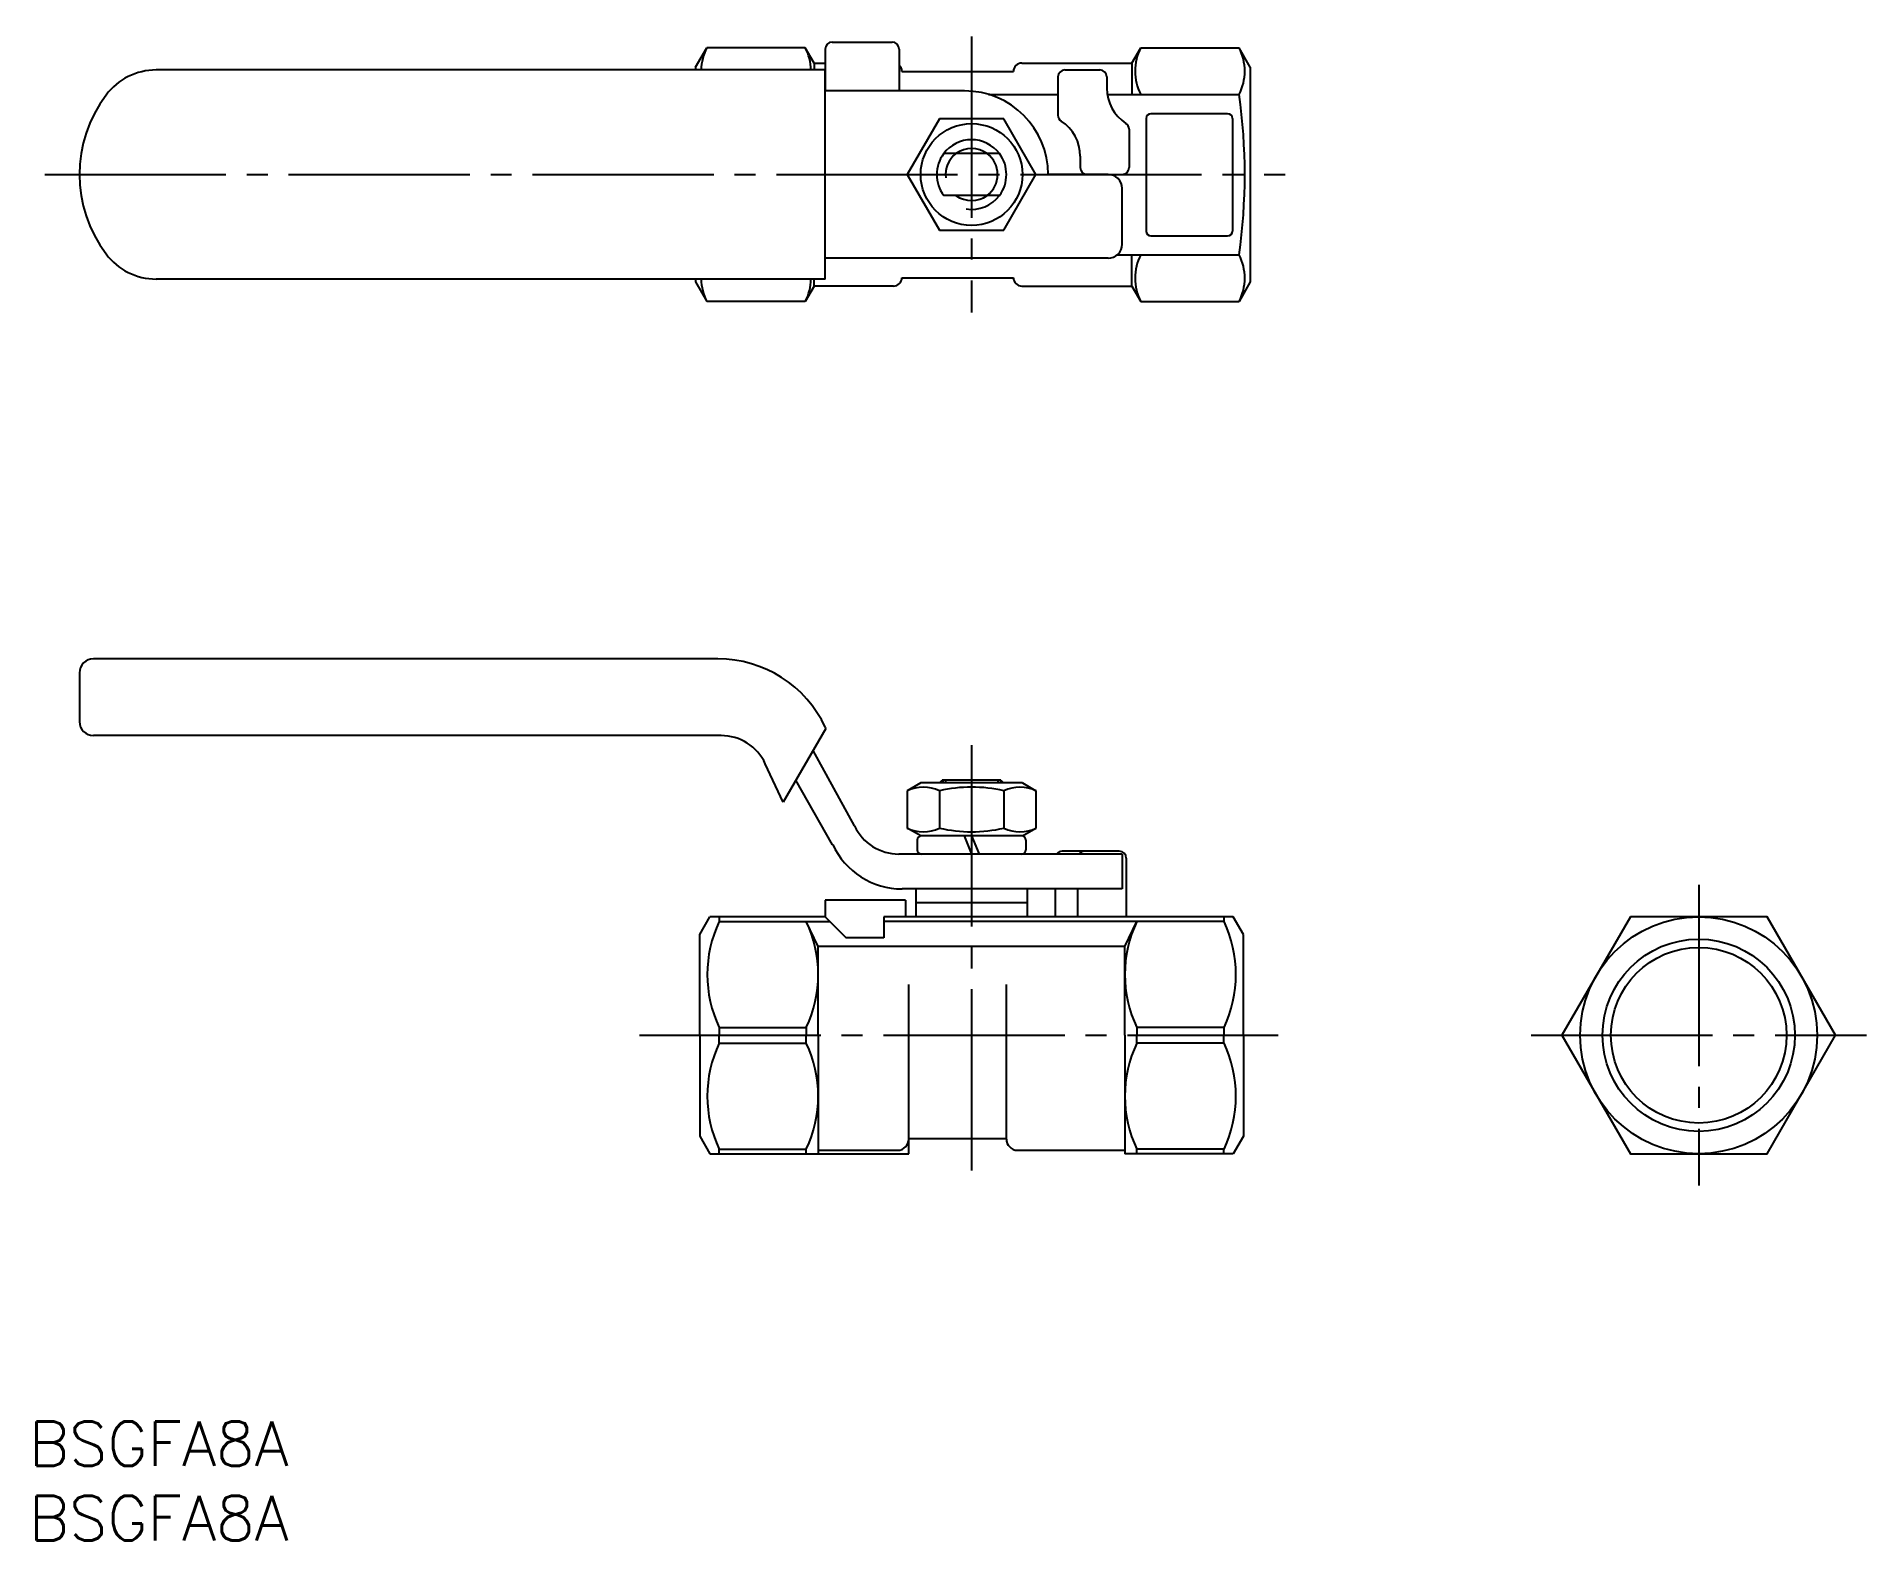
# Model space of a CAD drawing. Extents: x 68 to 200, y 147 to 255.
import ezdxf

# ---------------------------------------------------------------- set-up
doc = ezdxf.new("R2010")
doc.units = 0
doc.linetypes.add('CENTER', pattern=[17.5, 13, -1.5, 1.5, -1.5])
doc.layers.get('0').update_dxf_attribs({"linetype": 'CONTINUOUS'})
doc.layers.add('CENTER', color=1, linetype='CENTER')
doc.styles.get("Standard").update_dxf_attribs({"font": 'txt.shx', "bigfont": '@extfont2.shx'})

msp = doc.modelspace()

# ---------------------------------------------------------------- linework, layer by layer
at = {"color": 7}
for p, q in [((115.62, 252.46), (116.43, 253.86)), ((123.49, 253.86), (116.43, 253.86)), ((124.12, 252.76), (123.49, 253.86)), ((124.92, 253.76), (124.92, 250.76)), ((125.42, 254.26), (129.72, 254.26)), ((130.22, 253.76), (130.22, 250.76)), ((146.92, 252.76), (147.56, 253.86)), ((147.56, 253.86), (154.61, 253.86)), ((155.42, 252.46), (154.61, 253.86)), ((124.91, 252.26), (76.92, 252.26)), ((115.62, 252.46), (115.62, 252.26)), ((124.12, 252.76), (124.12, 252.26)), ((124.12, 252.76), (124.92, 252.76)), ((124.91, 237.26), (124.91, 252.26)), ((130.42, 252.16), (138.42, 252.16)), ((139.02, 252.76), (146.92, 252.76)), ((142.12, 252.26), (144.62, 252.26)), ((146.92, 252.76), (146.92, 250.51)), ((155.42, 252.46), (155.42, 237.06)), ((134.92, 250.76), (124.91, 250.76)), ((141.62, 251.76), (141.62, 249.01)), ((145.12, 251.76), (145.12, 250.95)), ((136.64, 250.51), (141.62, 250.51)), ((145.16, 250.51), (154.61, 250.51)), ((133.11, 248.76), (130.8, 244.76)), ((137.73, 248.76), (133.11, 248.76)), ((140.04, 244.76), (137.73, 248.76)), ((147.94, 248.78), (147.94, 240.7)), ((148.29, 249.13), (153.79, 249.13)), ((154.13, 248.78), (154.13, 240.7)), ((146.72, 248.01), (146.72, 245.26)), ((137.42, 246.26), (133.42, 246.26)), ((143.22, 246.07), (143.22, 245.26)), ((130.8, 244.76), (133.11, 240.76)), ((137.73, 240.76), (140.04, 244.76)), ((145.22, 244.76), (140.92, 244.76)), ((143.72, 244.76), (146.22, 244.76)), ((137.42, 243.26), (133.42, 243.26)), ((146.22, 239.76), (146.22, 243.76)), ((133.11, 240.76), (137.73, 240.76)), ((148.29, 240.36), (153.79, 240.36)), ((145.88, 239.01), (154.61, 239.01)), ((146.92, 236.76), (146.92, 239.01)), ((145.22, 238.76), (124.91, 238.76)), ((124.91, 237.26), (76.92, 237.26)), ((115.62, 237.26), (115.62, 237.06)), ((115.62, 237.06), (116.43, 235.66)), ((124.12, 236.76), (123.49, 235.66)), ((124.12, 236.76), (124.12, 237.26)), ((129.82, 236.76), (124.12, 236.76)), ((130.42, 237.36), (138.42, 237.36)), ((139.02, 236.76), (146.92, 236.76)), ((146.92, 236.76), (147.56, 235.66)), ((155.42, 237.06), (154.61, 235.66)), ((123.49, 235.66), (116.43, 235.66)), ((147.56, 235.66), (154.61, 235.66)), ((71.42, 209.01), (71.42, 205.51)), ((117.22, 210.01), (72.42, 210.01)), ((124.96, 205.02), (121.91, 199.73)), ((124.96, 205.02), (124.92, 205.1)), ((117.45, 204.51), (72.42, 204.51)), ((121.91, 199.73), (120.62, 202.49)), ((127.03, 198.03), (124.05, 203.43)), ((125.45, 196.68), (122.82, 201.32)), ((131.77, 201.11), (130.8, 200.55)), ((139.07, 201.11), (131.77, 201.11)), ((133.12, 201.11), (133.32, 201.31)), ((137.52, 201.31), (133.32, 201.31)), ((133.35, 201.31), (133.35, 201.11)), ((133.55, 201.31), (133.55, 201.11)), ((137.3, 201.31), (137.3, 201.11)), ((137.5, 201.31), (137.5, 201.11)), ((137.52, 201.31), (137.72, 201.11)), ((139.07, 201.11), (140.04, 200.55)), ((130.8, 200.55), (130.8, 197.87)), ((133.11, 200.55), (133.11, 197.87)), ((137.73, 200.55), (137.73, 197.87)), ((140.04, 200.55), (140.04, 197.87)), ((131.77, 197.31), (130.8, 197.87)), ((131.52, 197.01), (131.52, 196.31)), ((139.07, 197.31), (131.77, 197.31)), ((134.89, 197.31), (135.42, 196.01)), ((135.42, 197.31), (135.96, 196.01)), ((139.07, 197.31), (140.04, 197.87)), ((139.32, 197.01), (139.32, 196.31)), ((146.22, 196.01), (130.2, 196.01)), ((146.02, 196.21), (141.92, 196.21)), ((146.22, 196.01), (146.22, 193.51)), ((146.52, 195.71), (146.52, 191.51)), ((146.22, 193.51), (130.44, 193.51)), ((131.42, 193.51), (131.42, 191.51)), ((139.42, 193.5), (139.41, 193.51)), ((139.42, 193.51), (139.42, 191.51)), ((141.42, 193.51), (141.42, 191.51)), ((143.02, 193.51), (143.02, 191.51)), ((124.92, 192.71), (124.92, 191.51)), ((130.67, 192.71), (124.92, 192.71)), ((130.67, 192.71), (130.67, 191.51)), ((139.42, 192.51), (131.42, 192.51)), ((115.92, 190.24), (116.65, 191.51)), ((124.92, 191.51), (116.65, 191.51)), ((117.32, 191.51), (117.32, 191.18)), ((117.32, 191.18), (125.25, 191.18)), ((124.42, 189.37), (123.56, 191.18)), ((124.92, 191.51), (126.42, 190.01)), ((129.12, 191.51), (129.12, 190.01)), ((154.19, 191.51), (129.12, 191.51)), ((153.53, 191.18), (129.12, 191.18)), ((146.42, 189.37), (147.28, 191.18)), ((153.53, 191.51), (153.53, 191.18)), ((154.92, 190.24), (154.19, 191.51)), ((115.92, 183.01), (115.92, 190.24)), ((146.42, 189.37), (124.42, 189.37)), ((124.42, 183.01), (124.42, 189.37)), ((129.12, 190.01), (126.42, 190.01)), ((146.42, 183.01), (146.42, 189.37)), ((154.92, 183.01), (154.92, 190.24)), ((130.92, 174.51), (130.92, 186.65)), ((137.92, 175.56), (137.92, 186.65)), ((115.92, 183.01), (115.92, 175.77)), ((117.32, 183.57), (117.32, 183.01)), ((117.32, 183.57), (123.56, 183.57)), ((117.32, 182.45), (117.32, 183.01)), ((123.56, 183.57), (123.56, 183.01)), ((123.56, 182.45), (123.56, 183.01)), ((124.42, 183.01), (124.42, 174.51)), ((124.42, 183.01), (124.42, 174.76)), ((146.42, 183.01), (146.42, 174.51)), ((153.53, 183.57), (147.28, 183.57)), ((147.28, 183.57), (147.28, 183.01)), ((147.28, 182.45), (147.28, 183.01)), ((153.53, 183.57), (153.53, 183.01)), ((153.53, 182.45), (153.53, 183.01)), ((154.92, 183.01), (154.92, 175.77)), ((117.32, 182.45), (123.56, 182.45)), ((153.53, 182.45), (147.28, 182.45)), ((115.92, 175.77), (116.65, 174.51)), ((117.32, 174.51), (117.32, 174.84)), ((117.32, 174.84), (123.56, 174.84)), ((123.56, 174.51), (123.56, 174.84)), ((124.42, 174.76), (130.12, 174.76)), ((130.92, 175.61), (137.92, 175.61)), ((138.72, 174.76), (146.42, 174.76)), ((147.28, 174.51), (147.28, 174.84)), ((153.53, 174.84), (147.28, 174.84)), ((153.53, 174.51), (153.53, 174.84)), ((154.92, 175.77), (154.19, 174.51)), ((116.65, 174.51), (130.92, 174.51)), ((154.19, 174.51), (146.42, 174.51))]:
    msp.add_line(p, q, dxfattribs=at)
at = {"color": 7, "linetype": 'CONTINUOUS'}
msp.add_lwpolyline([(182.69, 191.51), (177.78, 183.01), (182.69, 174.51), (192.5, 174.51), (197.41, 183.01), (192.5, 191.51)], close=True, dxfattribs=at)
at = {"color": 7}
msp.add_circle((135.42, 244.76), 3.65, dxfattribs=at)
at = {"color": 7, "linetype": 'CONTINUOUS'}
for radius in [8.5, 6.3]:
    msp.add_circle((187.59, 183.01), radius, dxfattribs=at)
at = {"color": 3, "linetype": 'CONTINUOUS'}
msp.add_circle((187.59, 183.01), 6.9, dxfattribs=at)
at = {"color": 7}
for centre, radius, start, end in [((119.66, 252.18), 3.64, 152.602, 178.8194), ((120.26, 252.18), 3.64, 1.1806, 27.398), ((125.42, 253.76), 0.5, 90, 180), ((129.72, 253.76), 0.5, 0, 90), ((150.79, 252.18), 3.64, 152.602, 207.398), ((151.38, 252.18), 3.64, 332.602, 27.398), ((76.92, 247.76), 4.5, 90, 143.1301), ((129.82, 252.16), 0.6, 0, 48.1897), ((139.02, 252.16), 0.6, 90, 180), ((142.12, 251.76), 0.5, 90, 180), ((144.62, 251.76), 0.5, 0, 90), ((134.92, 244.76), 6, 0, 90), ((148.12, 250.95), 3, 180, 237.1757), ((80.92, 244.76), 9.5, 143.1301, 216.8699), ((114.33, 244.76), 40.69, 351.8768, 8.1232), ((142.12, 249.01), 0.5, 180, 237.1217), ((140.22, 246.07), 3, 0, 57.1217), ((146.22, 248.01), 0.5, 0, 57.1217), ((148.29, 248.78), 0.344, 90, 180), ((153.79, 248.78), 0.344, 0, 90), ((135.42, 244.76), 2.5, 36.8699, 143.1301), ((135.42, 244.76), 2.5, 143.1301, 216.8699), ((135.42, 244.76), 1.87, 126.8087, 187.4788), ((135.42, 244.76), 1.87, 53.1913, 126.8087), ((135.42, 244.76), 1.87, 306.8087, 53.1913), ((135.42, 244.76), 2.5, 323.1301, 36.8699), ((143.72, 245.26), 0.5, 180, 270), ((145.22, 243.76), 1, 0, 90), ((146.22, 245.26), 0.5, 270, 0), ((135.42, 244.76), 1.87, 233.1913, 306.8087), ((135.42, 244.76), 2.5, 261.2293, 323.1301), ((148.29, 240.7), 0.344, 180, 270), ((153.79, 240.7), 0.344, 270, 0), ((76.92, 241.76), 4.5, 216.8699, 270), ((145.22, 239.76), 1, 270, 0), ((150.79, 237.33), 3.64, 152.602, 207.398), ((151.38, 237.33), 3.64, 332.602, 27.398), ((119.66, 237.33), 3.64, 181.1806, 207.398), ((120.26, 237.33), 3.64, 332.602, 358.8194), ((129.82, 237.36), 0.6, 270, 0), ((139.02, 237.36), 0.6, 180, 270), ((72.42, 209.01), 1, 90, 180), ((117.22, 201.51), 8.5, 25, 90), ((72.42, 205.51), 1, 180, 270), ((117.45, 201.01), 3.5, 25, 90), ((131.96, 198.11), 2.7, 64.6836, 115.3164), ((135.42, 190.4), 10.41, 77.1854, 102.8146), ((138.89, 198.11), 2.7, 64.6836, 115.3164), ((130.2, 199.51), 3.5, 205, 270), ((131.96, 200.31), 2.7, 244.6836, 295.3164), ((131.82, 197.01), 0.3, 90, 180), ((135.42, 208.02), 10.41, 257.1854, 282.8146), ((138.89, 200.31), 2.7, 244.6836, 295.3164), ((139.02, 197.01), 0.3, 0, 90), ((130.44, 199.01), 5.5, 205, 270), ((131.82, 196.31), 0.3, 180, 270), ((139.02, 196.31), 0.3, 270, 0), ((141.92, 195.71), 0.5, 90, 143.1301), ((143.52, 195.71), 0.5, 90, 143.1301), ((146.02, 195.71), 0.5, 0, 90), ((125.33, 187.37), 8.87, 154.5971, 205.4029), ((115.55, 187.37), 8.87, 334.5971, 25.4029), ((155.29, 187.37), 8.87, 154.5971, 205.4029), ((145.52, 187.37), 8.87, 334.5971, 25.4029), ((125.33, 178.64), 8.87, 154.5971, 205.4029), ((115.55, 178.64), 8.87, 334.5971, 25.4029), ((155.29, 178.64), 8.87, 154.5971, 205.4029), ((145.52, 178.64), 8.87, 334.5971, 25.4029), ((130.12, 175.56), 0.8, 270, 0), ((138.72, 175.56), 0.8, 180, 270)]:
    msp.add_arc(centre, radius, start, end, dxfattribs=at)
at = {"layer": 'CENTER', "color": 1, "linetype": 'CENTER'}
for p, q in [((135.42, 254.66), (135.42, 234.86)), ((68.92, 244.76), (157.92, 244.76)), ((135.42, 203.81), (135.42, 173.11)), ((187.59, 193.8), (187.59, 172.22)), ((111.6, 183.01), (157.42, 183.01)), ((175.57, 183.01), (199.62, 183.01))]:
    msp.add_line(p, q, dxfattribs=at)

# ---------------------------------------------------------------- texts
at = {"color": 7, "linetype": 'CONTINUOUS'}
for p in [(67.79, 152.11), (67.79, 146.77)]:
    msp.add_text('BSGFA8A', height=3.2, dxfattribs=at).set_placement(p)

doc.saveas('drawing.dxf')
